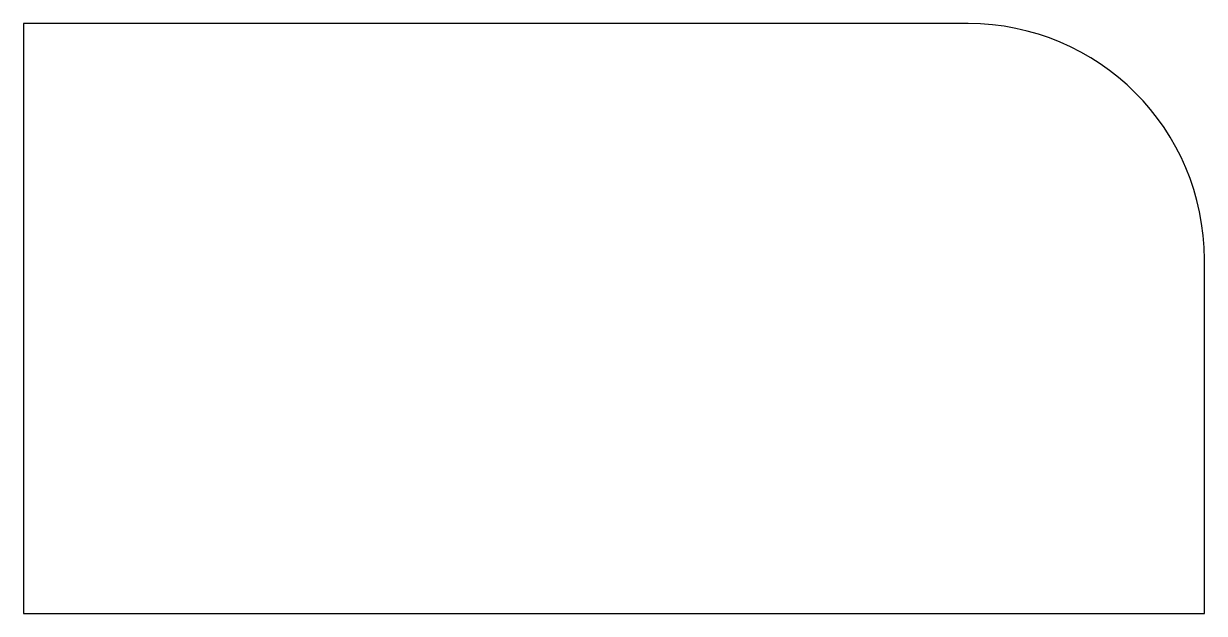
# Model space of a CAD drawing. Header units: metres. Extents: x 0 to 100, y 0 to 50.
import ezdxf

# ---------------------------------------------------------------- set-up
doc = ezdxf.new("R2010")
doc.units = ezdxf.units.M

msp = doc.modelspace()

# ---------------------------------------------------------------- linework, layer by layer
at = {"layer": 'OuterContour', "color": 3}
msp.add_lwpolyline([(0, 0), (100, 0), (100, 30, 0.41421), (80, 50), (0, 50)], format="xyb", close=True, dxfattribs=at)

doc.saveas('drawing.dxf')
